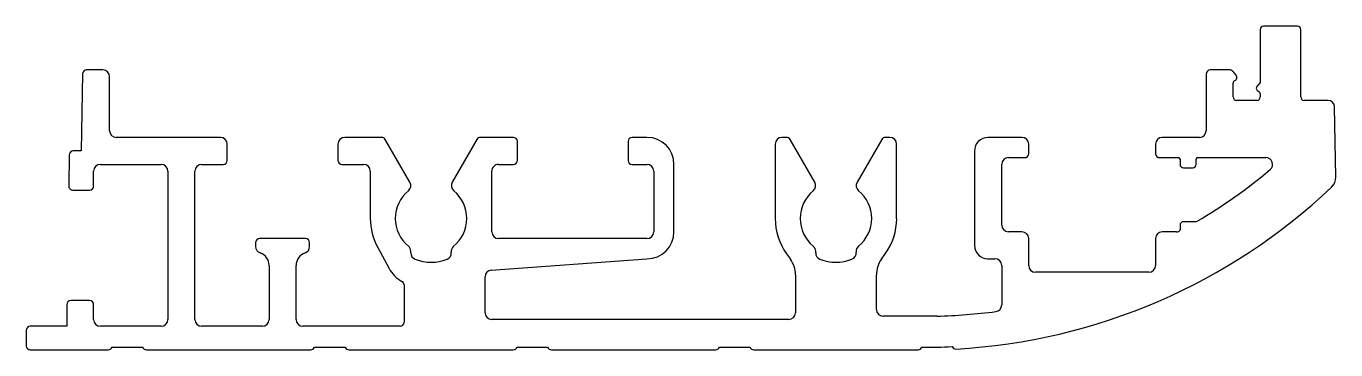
# Model space of a CAD drawing. Extents: x 2082.2 to 2179.2, y 1688 to 1712.
import ezdxf

# ---------------------------------------------------------------- set-up
doc = ezdxf.new("R2010")
doc.units = 0
doc.layers.get('0').update_dxf_attribs({"linetype": 'CONTINUOUS'})

msp = doc.modelspace()

# ---------------------------------------------------------------- linework, layer by layer
for p, q in [((2173.589, 1711.783), (2173.589, 1707.86)), ((2176.349, 1712.033), (2173.839, 1712.033)), ((2176.599, 1706.784), (2176.599, 1711.783)), ((2087.844, 1708.784), (2086.639, 1708.784)), ((2171.369, 1708.784), (2169.889, 1708.784)), ((2171.816, 1708.39), (2171.56, 1708.694)), ((2086.339, 1708.489), (2086.24, 1702.784)), ((2088.344, 1704.284), (2088.344, 1708.284)), ((2169.589, 1708.484), (2169.589, 1704.284)), ((2171.589, 1706.784), (2171.589, 1707.81)), ((2173.589, 1707.86), (2173.362, 1707.59)), ((2173.589, 1707.01), (2173.589, 1706.784)), ((2173.339, 1706.534), (2171.839, 1706.534)), ((2178.605, 1706.534), (2176.849, 1706.534)), ((2179.195, 1700.848), (2179.105, 1706.043)), ((2096.564, 1703.784), (2088.844, 1703.784)), ((2097.064, 1702.084), (2097.064, 1703.284)), ((2105.263, 1703.284), (2105.263, 1702.084)), ((2108.505, 1703.784), (2105.763, 1703.784)), ((2110.596, 1700.462), (2108.764, 1703.634)), ((2115.561, 1703.634), (2113.73, 1700.462)), ((2118.262, 1703.784), (2115.821, 1703.784)), ((2118.562, 1702.084), (2118.562, 1703.484)), ((2126.761, 1703.484), (2126.761, 1702.084)), ((2128.161, 1703.784), (2127.061, 1703.784)), ((2137.66, 1703.284), (2137.66, 1697.779)), ((2138.502, 1703.784), (2138.16, 1703.784)), ((2140.593, 1700.462), (2138.761, 1703.634)), ((2145.558, 1703.634), (2143.727, 1700.462)), ((2146.159, 1703.784), (2145.818, 1703.784)), ((2146.659, 1697.779), (2146.659, 1703.284)), ((2155.94, 1703.784), (2153.423, 1703.784)), ((2156.44, 1702.584), (2156.44, 1703.284)), ((2165.839, 1703.284), (2165.839, 1702.584)), ((2169.089, 1703.784), (2166.339, 1703.784)), ((2085.355, 1702.49), (2085.315, 1700.19)), ((2086.24, 1702.784), (2085.655, 1702.784)), ((2152.424, 1702.767), (2152.424, 1695.785)), ((2154.941, 1702.284), (2156.14, 1702.284)), ((2166.139, 1702.284), (2167.556, 1702.284)), ((2167.656, 1702.184), (2167.656, 1701.782)), ((2168.844, 1701.782), (2168.844, 1702.184)), ((2168.944, 1702.284), (2174.011, 1702.284)), ((2087.165, 1700.185), (2087.165, 1701.284)), ((2087.665, 1701.784), (2092.165, 1701.784)), ((2092.665, 1701.284), (2092.665, 1690.286)), ((2094.665, 1690.286), (2094.665, 1701.284)), ((2095.165, 1701.784), (2096.764, 1701.784)), ((2105.563, 1701.784), (2107.163, 1701.784)), ((2107.663, 1701.284), (2107.663, 1697.779)), ((2116.662, 1696.779), (2116.662, 1701.279)), ((2117.162, 1701.784), (2118.262, 1701.784)), ((2127.061, 1701.784), (2128.161, 1701.784)), ((2128.661, 1701.284), (2128.661, 1696.785)), ((2130.161, 1696.785), (2130.161, 1701.784)), ((2154.441, 1697.285), (2154.441, 1701.784)), ((2167.903, 1701.535), (2168.596, 1701.535)), ((2085.615, 1699.885), (2086.865, 1699.885)), ((2167.656, 1697.287), (2167.656, 1696.932)), ((2168.787, 1697.535), (2167.903, 1697.535)), ((2102.864, 1696.285), (2099.464, 1696.285)), ((2128.161, 1696.285), (2117.162, 1696.285)), ((2155.94, 1696.785), (2154.941, 1696.785)), ((2156.44, 1694.285), (2156.44, 1696.285)), ((2165.839, 1696.285), (2165.839, 1694.285)), ((2167.394, 1696.785), (2166.339, 1696.785)), ((2099.164, 1695.985), (2099.164, 1695.699)), ((2103.164, 1695.699), (2103.164, 1695.985)), ((2108.208, 1695.633), (2109.053, 1694.074)), ((2110.663, 1695.217), (2110.663, 1695.345)), ((2138.504, 1695.155), (2138.785, 1694.764)), ((2140.66, 1695.217), (2140.66, 1695.345)), ((2145.535, 1694.764), (2145.815, 1695.155)), ((2100.164, 1694.285), (2100.164, 1690.286)), ((2102.164, 1690.286), (2102.164, 1694.285)), ((2116.626, 1693.946), (2128.161, 1694.785)), ((2153.424, 1694.785), (2153.941, 1694.785)), ((2154.441, 1694.285), (2154.441, 1691.368)), ((2116.162, 1690.785), (2116.162, 1693.448)), ((2139.16, 1693.598), (2139.16, 1690.785)), ((2145.159, 1691.035), (2145.159, 1693.598)), ((2165.34, 1693.785), (2156.94, 1693.785)), ((2110.163, 1692.851), (2110.163, 1690.086)), ((2085.166, 1691.385), (2085.166, 1689.786)), ((2086.865, 1691.685), (2085.466, 1691.685)), ((2087.165, 1690.286), (2087.165, 1691.385)), ((2138.66, 1690.286), (2116.662, 1690.286)), ((2149.626, 1690.535), (2145.659, 1690.535)), ((2082.166, 1689.486), (2082.166, 1688.336)), ((2085.166, 1689.786), (2082.466, 1689.786)), ((2092.165, 1689.786), (2087.665, 1689.786)), ((2099.664, 1689.786), (2095.165, 1689.786)), ((2109.863, 1689.786), (2102.664, 1689.786)), ((2082.466, 1688.036), (2088.249, 1688.036)), ((2088.532, 1688.236), (2090.798, 1688.236)), ((2091.081, 1688.036), (2103.247, 1688.036)), ((2103.53, 1688.236), (2105.797, 1688.236)), ((2106.08, 1688.036), (2118.246, 1688.036)), ((2118.529, 1688.236), (2120.795, 1688.236)), ((2121.078, 1688.036), (2133.244, 1688.036)), ((2133.527, 1688.236), (2135.794, 1688.236)), ((2136.077, 1688.036), (2148.242, 1688.036))]:
    msp.add_line(p, q)
for centre, radius, start, end in [((2173.839, 1711.783), 0.25, 90, 180), ((2176.349, 1711.783), 0.25, 360, 90), ((2086.639, 1708.484), 0.3, 90, 179), ((2087.844, 1708.284), 0.5, 0, 90), ((2169.889, 1708.484), 0.3, 90, 180), ((2171.369, 1708.534), 0.25, 40.02409, 90), ((2171.789, 1707.81), 0.2, 111.43507, 180), ((2171.624, 1708.229), 0.25, 291.43507, 39.99998), ((2171.839, 1706.784), 0.25, 180, 270), ((2173.553, 1707.429), 0.25, 139.99999, 248.56506), ((2173.339, 1706.784), 0.25, 270, 0), ((2173.389, 1707.01), 0.2, 360, 68.56506), ((2176.849, 1706.784), 0.25, 180, 270), ((2178.605, 1706.034), 0.5, 1.00001, 90), ((2088.844, 1704.284), 0.5, 180, 270), ((2169.089, 1704.284), 0.5, 270, 360), ((2096.564, 1703.284), 0.5, 0, 90), ((2105.763, 1703.284), 0.5, 90, 180), ((2108.505, 1703.484), 0.3, 30, 90), ((2115.821, 1703.484), 0.3, 90, 150), ((2118.262, 1703.484), 0.3, 0, 90), ((2127.061, 1703.484), 0.3, 90, 180), ((2128.161, 1701.784), 2, 0, 90), ((2138.16, 1703.284), 0.5, 90, 180), ((2138.502, 1703.484), 0.3, 30, 90), ((2145.818, 1703.484), 0.3, 90, 150), ((2146.159, 1703.284), 0.5, 0, 90), ((2153.423, 1702.784), 1, 90, 180.999), ((2155.94, 1703.284), 0.5, 0, 90), ((2166.339, 1703.284), 0.5, 90, 180), ((2085.655, 1702.484), 0.3, 90, 178.99999), ((2096.764, 1702.084), 0.3, 270, 360), ((2105.563, 1702.084), 0.3, 180, 270), ((2118.262, 1702.084), 0.3, 270, 360), ((2127.061, 1702.084), 0.3, 180, 270), ((2154.941, 1701.784), 0.5, 90, 180), ((2156.14, 1702.584), 0.3, 270, 0), ((2166.139, 1702.584), 0.3, 180, 270), ((2167.556, 1702.184), 0.1, 0, 90), ((2168.944, 1702.184), 0.1, 90, 180), ((2174.011, 1701.784), 0.5, 310.02234, 90), ((2087.665, 1701.284), 0.5, 90, 180), ((2092.165, 1701.284), 0.5, 0, 90), ((2095.165, 1701.284), 0.5, 90, 180), ((2107.163, 1701.284), 0.5, 0, 90), ((2117.162, 1701.284), 0.5, 90, 180.65828), ((2128.161, 1701.284), 0.5, 0, 90), ((2167.903, 1701.782), 0.247, 180, 270), ((2168.596, 1701.782), 0.247, 270, 360), ((2148.579, 1732.069), 40.047, 300.51577, 310.02234), ((2085.615, 1700.185), 0.3, 178.99999, 270), ((2086.865, 1700.185), 0.3, 270, 0), ((2110.163, 1700.212), 0.5, 309.49166, 30), ((2114.163, 1700.212), 0.5, 150, 230.50834), ((2140.16, 1700.212), 0.5, 309.49166, 30), ((2144.16, 1700.212), 0.5, 150, 230.50834), ((2148.579, 1732.069), 44.046, 273.22426, 313.47247), ((2178.196, 1700.83), 1, 313.47247, 1.00001), ((2112.163, 1697.779), 2.65, 129.39947, 230.5859), ((2112.163, 1697.779), 2.65, 309.06405, 50.60053), ((2142.16, 1697.779), 2.65, 129.39947, 230.5859), ((2142.16, 1697.779), 2.65, 309.06405, 50.60053), ((2112.163, 1697.779), 4.5, 180, 208.48172), ((2142.16, 1697.779), 4.5, 180, 215.67247), ((2142.16, 1697.779), 4.5, 324.32753, 0), ((2154.941, 1697.285), 0.5, 180, 270), ((2167.903, 1697.287), 0.247, 90, 180), ((2168.787, 1697.785), 0.25, 270, 300.51577), ((2099.464, 1695.985), 0.3, 90, 180), ((2102.864, 1695.985), 0.3, 0, 90), ((2117.162, 1696.785), 0.5, 180.65828, 270), ((2128.161, 1696.785), 2, 270, 360), ((2128.161, 1696.785), 0.5, 270, 0), ((2155.94, 1696.285), 0.5, 0, 90), ((2166.339, 1696.285), 0.5, 90, 180), ((2167.394, 1697.285), 0.5, 270, 294.5691), ((2167.557, 1696.919), 0.1, 297.21239, 7.42731), ((2099.664, 1695.699), 0.5, 180, 250.52878), ((2099.164, 1694.285), 1, 360, 70.52878), ((2103.164, 1694.285), 1, 109.47122, 180), ((2102.664, 1695.699), 0.5, 289.47122, 360), ((2110.163, 1695.345), 0.5, 360, 50.5859), ((2111.163, 1695.217), 0.5, 180, 248.7431), ((2113.163, 1695.217), 0.5, 291.2569, 7.3009), ((2114.155, 1695.339), 0.5, 130.16673, 186.72374), ((2140.16, 1695.345), 0.5, 360, 50.5859), ((2141.16, 1695.217), 0.5, 180, 248.7431), ((2143.16, 1695.217), 0.5, 291.2569, 7.3009), ((2144.152, 1695.339), 0.5, 130.16673, 186.72374), ((2153.424, 1695.785), 1, 180, 270), ((2112.163, 1697.779), 3.25, 248.68659, 291.31341), ((2137.16, 1693.598), 2, 0, 35.67247), ((2142.16, 1697.779), 3.25, 248.68659, 291.31341), ((2147.159, 1693.598), 2, 144.32753, 180), ((2153.941, 1694.285), 0.5, 0, 90), ((2156.94, 1694.285), 0.5, 180, 270), ((2165.34, 1694.285), 0.5, 270, 360), ((2111.163, 1695.217), 2.4, 208.46214, 241.2178), ((2116.662, 1693.448), 0.5, 94.15963, 180), ((2109.863, 1692.851), 0.3, 0, 61.2178), ((2085.466, 1691.385), 0.3, 90, 180), ((2086.865, 1691.385), 0.3, 0, 90), ((2153.941, 1691.368), 0.5, 277.36956, 0), ((2087.665, 1690.286), 0.5, 180, 270), ((2092.165, 1690.286), 0.5, 270, 360), ((2095.165, 1690.286), 0.5, 180, 270), ((2099.664, 1690.286), 0.5, 270, 0), ((2102.664, 1690.286), 0.5, 180, 270), ((2116.662, 1690.785), 0.5, 180, 270), ((2138.66, 1690.785), 0.5, 270, 360), ((2145.659, 1691.035), 0.5, 180, 270), ((2148.579, 1732.819), 42.296, 271.41713, 277.36956), ((2082.466, 1689.486), 0.3, 90, 180), ((2109.863, 1690.086), 0.3, 270.09844, 360), ((2082.466, 1688.336), 0.3, 180, 270), ((2088.249, 1688.336), 0.3, 270, 340.52878), ((2091.081, 1688.336), 0.3, 199.47122, 270), ((2103.247, 1688.336), 0.3, 270, 340.52878), ((2106.08, 1688.336), 0.3, 199.47122, 270), ((2118.246, 1688.336), 0.3, 270, 340.52878), ((2121.078, 1688.336), 0.3, 199.47122, 270), ((2133.244, 1688.336), 0.3, 270, 340.52878), ((2136.077, 1688.336), 0.3, 199.47122, 270), ((2148.242, 1688.336), 0.3, 270, 340.56216), ((2149.089, 1718.297), 30.066, 268.92506, 273.19084), ((2151.04, 1688.392), 0.3, 202.50465, 273.22426)]:
    msp.add_arc(centre, radius, start, end)

doc.saveas('drawing.dxf')
